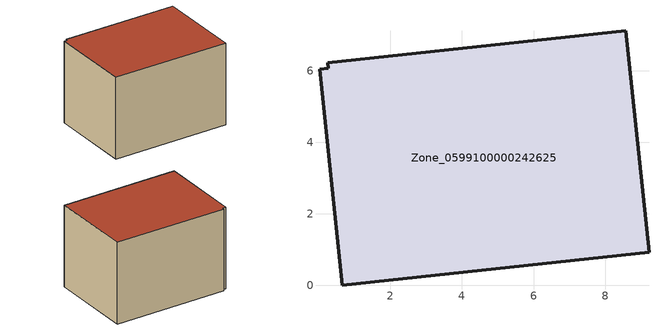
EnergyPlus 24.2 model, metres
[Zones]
Zone_0599100000242625
 floor ground (C_G): 9.23,0.92 0.65,0 0.02,6.05 0.26,6.08 0.24,6.23 8.58,7.12 z3.34
 wall outside (C_F): 9.23,0.92 8.58,7.12 0.24,6.23 0.26,6.08 0.02,6.05 0.65,0 9.23,0.92 z3.34:9.36
 roof outside (C_R): 0.65,0 9.23,0.92 8.58,7.12 0.24,6.23 0.26,6.08 0.02,6.05 z9.36
[BUILDING]
Pand.0599100000242625: North Axis=0; Terrain=City; Loads Convergence Tolerance Value=0.04; Temperature Convergence Tolerance Value=0.4; Solar Distribution=FullExterior; Maximum Number of Warmup Days=25; Minimum Number of Warmup Days=1
[Site:Location]
Rotterdam.The.Hague.AP_ZH_NLD Design_Conditions: Latitude=51.96; Longitude=4.45; Time Zone=1; Elevation=-4.5
[SITE:GROUNDTEMPERATURE:BUILDINGSURFACE]
18, 18, 18, 18, 18, 18, 18, 18, 18, 18, 18, 18
[MATERIAL] Thermal Absorptance=0.9; Solar Absorptance=0.7; Visible Absorptance=0.7
Name | Roughness | Thickness | Conductivity | Density | Specific Heat
G.TI.1946-1964 | MediumSmooth | 0.15 | 1 | 540 | 1210
F.TI.1946-1964 | Rough | 0.3 | 0.857143 | 1920 | 840
R.TI.1946-1964 | MediumRough | 0.2 | 0.277778 | 1500 | 1000
[CONSTRUCTION]
C_G: G.TI.1946-1964
C_F: F.TI.1946-1964
C_R: R.TI.1946-1964
[ZONE]
Zone_0599100000242625: Type=1; Multiplier=1; Ceiling Height=Autocalculate; Volume=Autocalculate; Floor Area=autocalculate; Part of Total Floor Area=Yes
[ZONEINFILTRATION:DESIGNFLOWRATE]
Infil_Zone_0599100000242625: Zone or ZoneList or Space or SpaceList=Zone_0599100000242625; Schedule=AlwaysOn; Design Flow Rate Calculation Method=Flow/Area; Flow Rate per Floor Area=0.003; Constant Term Coefficient=1; Temperature Term Coefficient=0; Velocity Term Coefficient=0; Velocity Squared Term Coefficient=0
[HVACTEMPLATE:ZONE:IDEALLOADSAIRSYSTEM]
Zone_0599100000242625: Maximum Heating Supply Air Temperature=50; Minimum Cooling Supply Air Temperature=13; Maximum Heating Supply Air Humidity Ratio=0.0156; Minimum Cooling Supply Air Humidity Ratio=0.0077; Heating Limit=NoLimit; Cooling Limit=NoLimit; Dehumidification Control Type=ConstantSensibleHeatRatio; Cooling Sensible Heat Ratio=0.7; Dehumidification Setpoint=60; Humidification Control Type=None; Humidification Setpoint=30; Outdoor Air Method=None; Outdoor Air Flow Rate per Person=0.00944; Outdoor Air Flow Rate per Zone Floor Area=0; Outdoor Air Flow Rate per Zone=0; Demand Controlled Ventilation Type=None; Outdoor Air Economizer Type=NoEconomizer; Heat Recovery Type=None; Sensible Heat Recovery Effectiveness=0.7; Latent Heat Recovery Effectiveness=0.65
[ZONECONTROL:THERMOSTAT]
ThermostatControl_Zone_0599100000242625: Zone or ZoneList=Zone_0599100000242625; Control Type Schedule=DualSetpointControlType; Control 1=Thermostat_Zone_0599100000242625; Temperature Difference Between Cutout And Setpoint=0
[THERMOSTATSETPOINT:DUALSETPOINT]
Thermostat_Zone_0599100000242625: Heating Setpoint Temperature Schedule=HeatingSetpoint_Zone_0599100000242625; Cooling Setpoint Temperature Schedule=CoolingSetpoint_Zone_0599100000242625
[SCHEDULE:COMPACT]
HeatingSetpoint_Zone_0599100000242625: Through: 12/31, For: AllDays, Until: 24:00, 21
CoolingSetpoint_Zone_0599100000242625: Through: 12/31, For: AllDays, Until: 24:00, 24
DualSetpointControlType: Through: 12/31, For: AllDays, Until: 24:00, 4
AlwaysOn: Through: 12/31, For: AllDays, Until: 24:00, 1
